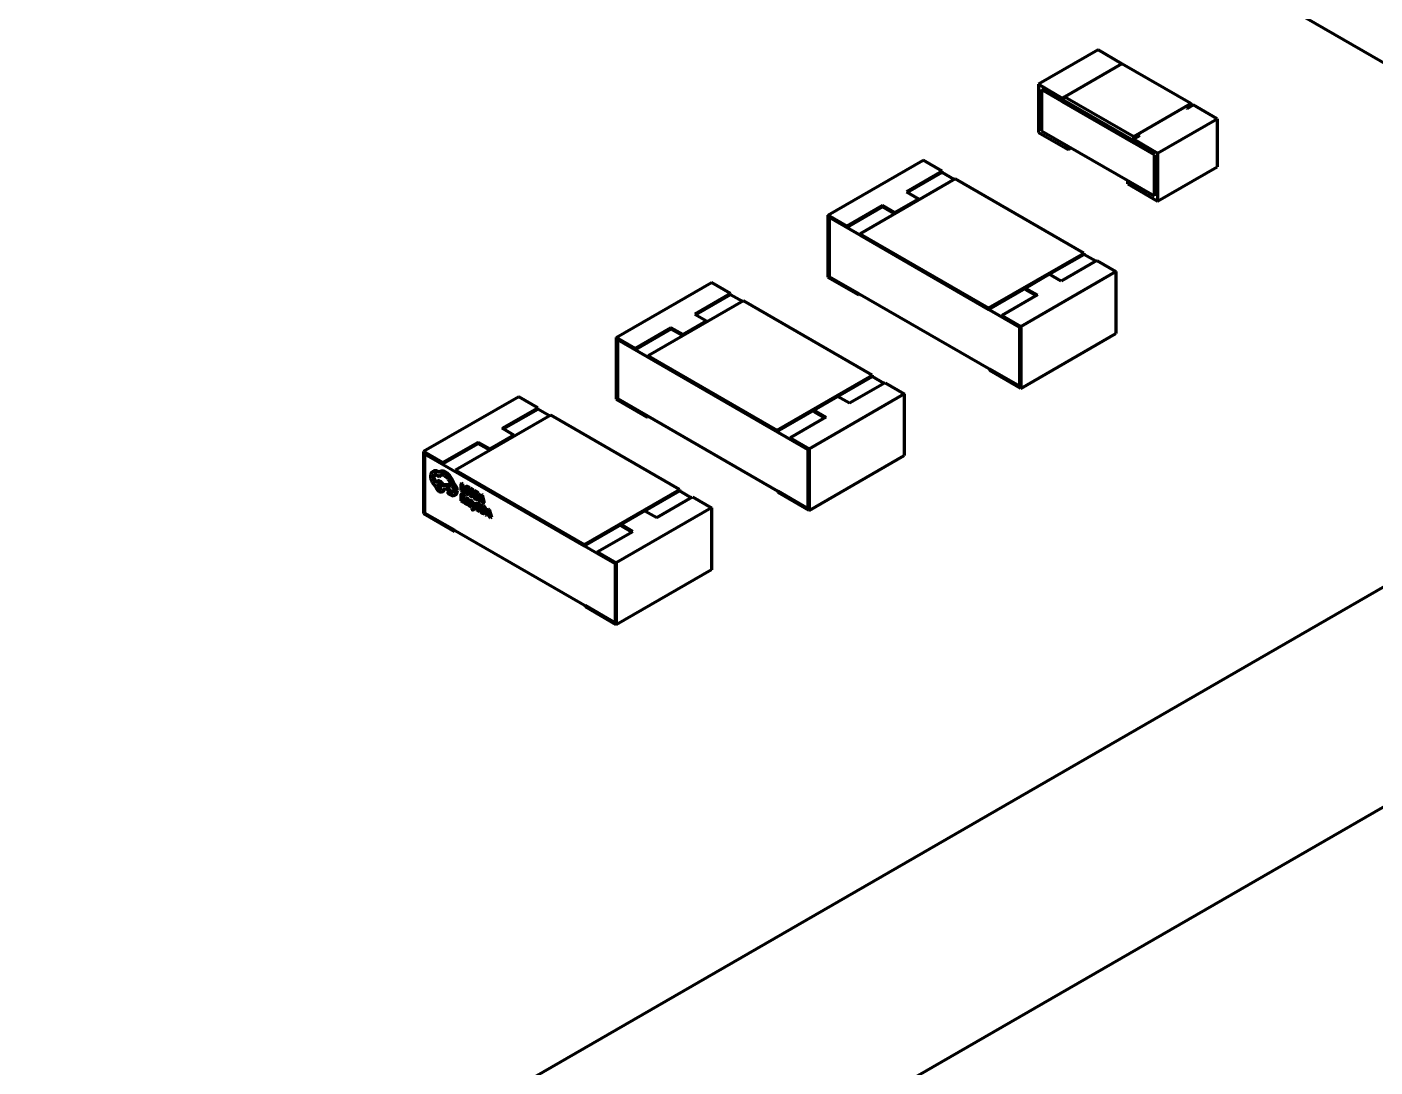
# Model space of a CAD drawing. Header units: millimetres. Extents: x 0 to 1189, y 0 to 841.
# Drawn here: x 663.42 to 671.43, y 236.55 to 242.73 of the extents above; entities that cross this region are included whole.
import ezdxf

# ---------------------------------------------------------------- set-up
doc = ezdxf.new("R2010")
doc.units = ezdxf.units.MM
doc.header["$LTSCALE"] = 0.75
doc.layers.add('Visible', color=7, linetype='Continuous', lineweight=70)

msp = doc.modelspace()

# ---------------------------------------------------------------- linework, layer by layer
at = {"layer": 'Visible', "extrusion": (0, 0.816497, 0.57735)}
for p, q in [((670.8521, 242.8839), (671.9587, 242.245)), ((669.7831, 242.598), (669.4295, 242.3939)), ((669.9245, 242.5164), (669.7831, 242.598)), ((669.9245, 242.5164), (669.5851, 242.3204)), ((670.3346, 242.2796), (669.9245, 242.5164)), ((669.4295, 242.3939), (669.5709, 242.3123)), ((669.4295, 242.3939), (669.4295, 242.1081)), ((669.4472, 242.3633), (669.4472, 242.1183)), ((669.5709, 242.2919), (669.4472, 242.3633)), ((669.4472, 242.3633), (669.4472, 242.1183)), ((670.119, 241.9755), (669.4472, 242.3633)), ((669.5709, 242.3123), (669.5851, 242.3204)), ((669.5851, 242.3204), (669.5709, 242.3041)), ((669.5709, 242.3123), (669.5709, 242.2919)), ((669.9952, 242.0591), (669.5709, 242.3041)), ((669.5709, 242.2919), (669.5709, 242.3041)), ((669.5709, 242.2919), (669.9952, 242.0469)), ((669.5851, 242.3204), (669.9952, 242.0836)), ((669.9952, 242.0836), (670.3346, 242.2796)), ((670.344, 242.2687), (670.3346, 242.2796)), ((670.3099, 242.2531), (670.3134, 242.251)), ((670.3134, 242.251), (670.3488, 242.2714)), ((670.4902, 242.1898), (670.3488, 242.2714)), ((669.4472, 242.1183), (669.6063, 242.0265)), ((669.4472, 242.1183), (670.119, 241.7305)), ((670.1366, 241.9857), (670.4902, 242.1898)), ((670.4902, 242.1898), (670.4902, 241.904)), ((669.4295, 242.1081), (669.6063, 242.0061)), ((670.0306, 242.0877), (669.9952, 242.0673)), ((669.9952, 242.0673), (669.9952, 242.0836)), ((669.9952, 242.0673), (670.1366, 241.9857)), ((669.9952, 242.0469), (669.9952, 242.0673)), ((669.9952, 242.0469), (669.9952, 242.0591)), ((670.119, 241.9755), (669.9952, 242.0469)), ((670.0306, 242.0877), (670.027, 242.0898)), ((669.6063, 242.0265), (669.6063, 242.0061)), ((669.6063, 242.0061), (669.624, 242.0163)), ((670.119, 241.7305), (670.119, 241.9755)), ((670.119, 241.7305), (670.119, 241.9755)), ((670.1366, 241.9857), (670.1366, 241.6999)), ((668.1787, 241.6162), (668.7444, 241.9428)), ((668.8575, 241.8774), (668.6454, 241.755)), ((668.8575, 241.8774), (668.7444, 241.9428)), ((668.8575, 241.8693), (668.8575, 241.8774)), ((670.1366, 241.6999), (670.4902, 241.904)), ((668.9353, 241.8325), (668.3696, 241.5059)), ((668.8575, 241.8693), (668.6524, 241.7509)), ((668.9282, 241.8284), (668.8575, 241.8693)), ((669.6989, 241.3916), (668.9353, 241.8325)), ((669.9599, 241.802), (669.9599, 241.8224)), ((669.9599, 241.8224), (670.119, 241.7305)), ((669.9599, 241.802), (670.1366, 241.6999)), ((668.6454, 241.755), (668.7161, 241.7141)), ((668.5039, 241.6733), (668.2918, 241.5508)), ((668.5039, 241.6651), (668.2918, 241.5427)), ((668.5746, 241.6325), (668.5039, 241.6733)), ((668.5039, 241.6651), (668.5039, 241.6733)), ((668.5746, 241.6243), (668.5039, 241.6651)), ((668.5746, 241.6325), (668.7161, 241.7141)), ((668.7161, 241.706), (668.7161, 241.7141)), ((668.2918, 241.5508), (668.1787, 241.6162)), ((668.1787, 241.6162), (668.1787, 241.2487)), ((668.1857, 241.6039), (668.1857, 241.2528)), ((668.2918, 241.5427), (668.1857, 241.6039)), ((668.1857, 241.6039), (669.3171, 240.9507)), ((668.1857, 241.6039), (668.1857, 241.2528)), ((668.5746, 241.6243), (668.5746, 241.6325)), ((668.2918, 241.5427), (668.2918, 241.5508)), ((668.3696, 241.5059), (668.3696, 241.4978)), ((668.3696, 241.5059), (669.1333, 241.065)), ((668.3696, 241.4978), (669.1333, 241.0569)), ((669.1333, 241.065), (669.6989, 241.3916)), ((669.4939, 241.2651), (669.6989, 241.3835)), ((669.7767, 241.3467), (669.5646, 241.2242)), ((669.6989, 241.3916), (669.6989, 241.3835)), ((669.7697, 241.3426), (669.6989, 241.3835)), ((669.7767, 241.3467), (669.8899, 241.2814)), ((668.1787, 241.2487), (668.3625, 241.1426)), ((668.1857, 241.2528), (668.3625, 241.1508)), ((668.1857, 241.2528), (669.3171, 240.5996)), ((669.3242, 240.9548), (669.8899, 241.2814)), ((669.3525, 241.1834), (669.4939, 241.2651)), ((669.5646, 241.2242), (669.4939, 241.2651)), ((669.8899, 241.2814), (669.8899, 240.914)), ((666.9214, 240.8903), (667.4871, 241.2169)), ((667.6003, 241.1516), (667.4871, 241.2169)), ((669.1333, 241.0569), (669.3525, 241.1834)), ((669.3525, 241.1752), (669.3525, 241.1834)), ((669.3525, 241.1834), (669.4232, 241.1426)), ((669.3525, 241.1752), (669.4161, 241.1385)), ((667.678, 241.1067), (667.1123, 240.7801)), ((667.6003, 241.1516), (667.3881, 241.0291)), ((667.6003, 241.1434), (667.3952, 241.025)), ((667.6003, 241.1434), (667.6003, 241.1516)), ((667.671, 241.1026), (667.6003, 241.1434)), ((668.4417, 240.6658), (667.678, 241.1067)), ((668.3625, 241.1426), (668.3625, 241.1508)), ((668.3625, 241.1426), (668.3696, 241.1467)), ((669.4232, 241.1426), (669.211, 241.0201)), ((667.3881, 241.0291), (667.4588, 240.9883)), ((669.1333, 241.065), (669.1333, 241.0569)), ((669.211, 241.0201), (669.3242, 240.9548)), ((669.211, 241.0119), (669.211, 241.0201)), ((669.211, 241.0119), (669.3171, 240.9507)), ((667.2467, 240.9474), (667.0346, 240.825)), ((667.2467, 240.9393), (667.0346, 240.8168)), ((667.3174, 240.9066), (667.2467, 240.9474)), ((667.2467, 240.9393), (667.2467, 240.9474)), ((667.3174, 240.8985), (667.2467, 240.9393)), ((667.3174, 240.9066), (667.4588, 240.9883)), ((667.4588, 240.9801), (667.4588, 240.9883)), ((669.3171, 240.9507), (669.3171, 240.5996)), ((669.3171, 240.9507), (669.3171, 240.5996)), ((669.3242, 240.9548), (669.3242, 240.5874)), ((669.3242, 240.5874), (669.8899, 240.914)), ((667.0346, 240.825), (666.9214, 240.8903)), ((666.9214, 240.8903), (666.9214, 240.5229)), ((666.9285, 240.878), (666.9285, 240.5269)), ((667.0346, 240.8168), (666.9285, 240.878)), ((666.9285, 240.878), (668.0599, 240.2248)), ((666.9285, 240.878), (666.9285, 240.5269)), ((667.3174, 240.8985), (667.3174, 240.9066)), ((667.0346, 240.8168), (667.0346, 240.825)), ((667.1123, 240.7801), (667.1123, 240.7719)), ((667.1123, 240.7801), (667.876, 240.3392)), ((667.1123, 240.7719), (667.876, 240.331)), ((669.3171, 240.5996), (669.1403, 240.7017)), ((669.1403, 240.6935), (669.1403, 240.7017)), ((669.3242, 240.5874), (669.1403, 240.6935)), ((673.6278, 240.6472), (653.3881, 228.9618)), ((667.876, 240.3392), (668.4417, 240.6658)), ((668.2366, 240.5392), (668.4417, 240.6576)), ((668.5195, 240.6208), (668.3074, 240.4984)), ((668.4417, 240.6658), (668.4417, 240.6576)), ((668.5124, 240.6168), (668.4417, 240.6576)), ((668.5195, 240.6208), (668.6326, 240.5555)), ((666.3423, 240.5379), (665.7767, 240.2114)), ((666.4555, 240.4726), (666.3423, 240.5379)), ((666.9214, 240.5229), (667.1053, 240.4167)), ((666.9285, 240.5269), (667.1053, 240.4249)), ((666.9285, 240.5269), (668.0599, 239.8737)), ((668.0669, 240.2289), (668.6326, 240.5555)), ((668.0952, 240.4575), (668.2366, 240.5392)), ((668.3074, 240.4984), (668.2366, 240.5392)), ((668.6326, 240.5555), (668.6326, 240.1881)), ((666.2433, 240.3502), (666.4555, 240.4726)), ((666.2504, 240.3461), (666.4555, 240.4645)), ((666.4555, 240.4645), (666.4555, 240.4726)), ((666.5262, 240.4236), (666.4555, 240.4645)), ((667.876, 240.331), (668.0952, 240.4575)), ((668.0952, 240.4494), (668.0952, 240.4575)), ((668.0952, 240.4575), (668.1659, 240.4167)), ((668.0952, 240.4494), (668.1589, 240.4126)), ((666.5333, 240.4277), (665.9676, 240.1011)), ((667.2969, 239.9868), (666.5333, 240.4277)), ((667.1053, 240.4167), (667.1053, 240.4249)), ((667.1053, 240.4167), (667.1123, 240.4208)), ((668.1659, 240.4167), (667.9538, 240.2942)), ((666.3141, 240.3093), (666.1726, 240.2277)), ((666.3141, 240.3093), (666.2433, 240.3502)), ((666.3141, 240.3012), (666.3141, 240.3093)), ((667.876, 240.3392), (667.876, 240.331)), ((667.9538, 240.2942), (668.0669, 240.2289)), ((667.9538, 240.2861), (667.9538, 240.2942)), ((667.9538, 240.2861), (668.0599, 240.2248)), ((665.8898, 240.146), (665.7767, 240.2114)), ((665.7767, 240.2114), (665.7767, 239.8439)), ((665.7837, 240.1991), (665.7837, 239.848)), ((665.8898, 240.1379), (665.7837, 240.1991)), ((665.7837, 240.1991), (666.9151, 239.5459)), ((665.7837, 240.1991), (665.7837, 239.848)), ((665.8898, 240.146), (666.1019, 240.2685)), ((665.8898, 240.1379), (666.1019, 240.2603)), ((666.1019, 240.2685), (666.1726, 240.2277)), ((666.1019, 240.2603), (666.1019, 240.2685)), ((666.1019, 240.2603), (666.1726, 240.2195)), ((666.1726, 240.2195), (666.1726, 240.2277)), ((668.0599, 240.2248), (668.0599, 239.8737)), ((668.0599, 240.2248), (668.0599, 239.8737)), ((668.0669, 240.2289), (668.0669, 239.8615)), ((665.8898, 240.1379), (665.8898, 240.146)), ((668.0669, 239.8615), (668.6326, 240.1881)), ((665.8301, 240.0914), (665.8372, 240.0955)), ((665.8538, 240.0316), (665.8609, 240.0357)), ((665.8682, 240.089), (665.8753, 240.0931)), ((665.8704, 240.0607), (665.8775, 240.0648)), ((665.9346, 240.0523), (665.9417, 240.0564)), ((665.9676, 240.1011), (666.7312, 239.6602)), ((665.9676, 240.1011), (665.9676, 240.093)), ((665.9676, 240.093), (666.7312, 239.6521)), ((665.8875, 239.973), (665.8946, 239.9771)), ((665.8886, 240.0103), (665.8957, 240.0144)), ((665.9205, 240.0111), (665.8886, 240.0103)), ((665.8945, 239.9912), (665.9279, 239.9923)), ((665.8945, 239.9884), (665.8945, 239.9912)), ((665.9276, 240.0152), (665.8957, 240.0144)), ((665.9205, 240.0111), (665.9276, 240.0152)), ((665.9279, 239.9923), (665.9205, 240.0111)), ((665.9218, 239.9779), (665.9288, 239.982)), ((665.9265, 239.9606), (665.9406, 239.9525)), ((665.935, 239.9964), (665.9276, 240.0152)), ((665.9279, 239.9923), (665.935, 239.9964)), ((665.9392, 239.9701), (665.9284, 239.9763)), ((665.9462, 239.9742), (665.9355, 239.9804)), ((665.9358, 240.015), (665.9377, 240.0139)), ((665.9392, 239.9701), (665.9462, 239.9742)), ((665.9475, 240.0231), (665.9546, 240.0272)), ((665.9613, 239.9517), (665.9684, 239.9558)), ((665.9986, 240.0193), (666.0057, 240.0234)), ((666.0029, 240.0168), (665.9986, 240.0193)), ((665.9986, 240.0193), (665.9986, 239.9806)), ((665.9986, 239.9806), (666.0163, 239.9704)), ((665.9986, 239.9578), (666.0057, 239.9619)), ((666.0159, 239.9479), (665.9986, 239.9578)), ((665.9986, 239.9578), (665.9986, 239.9191)), ((666.0029, 240.0168), (666.01, 240.0209)), ((666.0029, 239.9825), (666.0029, 240.0168)), ((666.0029, 239.9825), (666.01, 239.9866)), ((666.0163, 239.9748), (666.0029, 239.9825)), ((666.01, 240.0209), (666.0057, 240.0234)), ((666.023, 239.952), (666.0057, 239.9619)), ((666.01, 239.9866), (666.01, 240.0209)), ((666.0183, 239.9818), (666.01, 239.9866)), ((666.0163, 239.9748), (666.0197, 239.9767)), ((666.0163, 239.9704), (666.0163, 239.9748)), ((666.0163, 239.9704), (666.0212, 239.9732)), ((666.0226, 240.0005), (666.0297, 240.0046)), ((666.0428, 239.9929), (666.0499, 239.997)), ((666.0428, 239.9876), (666.0428, 239.9929)), ((666.0428, 239.9876), (666.0499, 239.9917)), ((666.0428, 239.9615), (666.0495, 239.9653)), ((666.0428, 239.9567), (666.0428, 239.9615)), ((666.0428, 239.9567), (666.0495, 239.9605)), ((666.0495, 239.9899), (666.0566, 239.994)), ((666.0668, 239.9799), (666.0495, 239.9899)), ((666.0495, 239.9899), (666.0495, 239.9512)), ((666.0499, 239.9917), (666.0499, 239.997)), ((666.0538, 239.9706), (666.0538, 239.983)), ((666.0538, 239.983), (666.0668, 239.9755)), ((666.0538, 239.9706), (666.0609, 239.9746)), ((666.0658, 239.9636), (666.0538, 239.9706)), ((666.0538, 239.9531), (666.0538, 239.9661)), ((666.0538, 239.9661), (666.0658, 239.9592)), ((666.0538, 239.9531), (666.0609, 239.9572)), ((666.0739, 239.984), (666.0566, 239.994)), ((666.0609, 239.9746), (666.0609, 239.9789)), ((666.0729, 239.9677), (666.0609, 239.9746)), ((666.0609, 239.9572), (666.0609, 239.962)), ((666.0739, 239.9497), (666.0609, 239.9572)), ((666.0658, 239.9636), (666.0729, 239.9677)), ((666.0658, 239.9592), (666.0658, 239.9636)), ((666.0658, 239.9592), (666.0729, 239.9633)), ((666.0668, 239.9799), (666.0739, 239.984)), ((666.0668, 239.9755), (666.0668, 239.9799)), ((666.0668, 239.9755), (666.0739, 239.9796)), ((666.0729, 239.9633), (666.0729, 239.9677)), ((666.0739, 239.9796), (666.0739, 239.984)), ((666.0739, 239.9758), (666.081, 239.9799)), ((666.0835, 239.9703), (666.0739, 239.9758)), ((666.0739, 239.9758), (666.0739, 239.9371)), ((666.0782, 239.9689), (666.0782, 239.939)), ((666.0833, 239.966), (666.0782, 239.9689)), ((666.0905, 239.9744), (666.081, 239.9799)), ((666.0853, 239.9647), (666.0853, 239.9431)), ((666.1159, 239.9516), (666.1229, 239.9557)), ((666.1276, 239.953), (666.1229, 239.9557)), ((666.7312, 239.6602), (667.2969, 239.9868)), ((667.0919, 239.8603), (667.2969, 239.9786)), ((667.2969, 239.9868), (667.2969, 239.9786)), ((667.3676, 239.9378), (667.2969, 239.9786)), ((668.0599, 239.8737), (667.8831, 239.9758)), ((667.8831, 239.9676), (667.8831, 239.9758)), ((668.0669, 239.8615), (667.8831, 239.9676)), ((665.9986, 239.9191), (666.0167, 239.9087)), ((666.0029, 239.9385), (666.0029, 239.9509)), ((666.0029, 239.9509), (666.0159, 239.9434)), ((666.0029, 239.9385), (666.01, 239.9426)), ((666.0149, 239.9316), (666.0029, 239.9385)), ((666.0029, 239.921), (666.0029, 239.9341)), ((666.0029, 239.9341), (666.0149, 239.9271)), ((666.0029, 239.921), (666.01, 239.9251)), ((666.0167, 239.9131), (666.0029, 239.921)), ((666.01, 239.9426), (666.01, 239.9468)), ((666.022, 239.9356), (666.01, 239.9426)), ((666.01, 239.9251), (666.01, 239.93)), ((666.022, 239.9182), (666.01, 239.9251)), ((666.0149, 239.9316), (666.022, 239.9356)), ((666.0149, 239.9271), (666.0149, 239.9316)), ((666.0149, 239.9271), (666.022, 239.9312)), ((666.0159, 239.9479), (666.023, 239.952)), ((666.0159, 239.9434), (666.0159, 239.9479)), ((666.0159, 239.9434), (666.023, 239.9475)), ((666.0167, 239.9131), (666.0208, 239.9155)), ((666.0167, 239.9087), (666.0167, 239.9131)), ((666.0167, 239.9087), (666.0209, 239.9112)), ((666.022, 239.9312), (666.022, 239.9356)), ((666.0226, 239.9187), (666.0297, 239.9228)), ((666.023, 239.9475), (666.023, 239.952)), ((666.023, 239.9307), (666.0301, 239.9348)), ((666.023, 239.9307), (666.023, 239.926)), ((666.0357, 239.9153), (666.0286, 239.9182)), ((666.0357, 239.9116), (666.0301, 239.9139)), ((666.0341, 239.9006), (666.0357, 239.9015)), ((666.0356, 239.902), (666.0357, 239.9019)), ((666.0357, 239.9089), (666.0357, 239.9116)), ((666.0357, 239.9019), (666.0357, 239.8977)), ((666.0357, 239.8977), (666.0399, 239.8952)), ((666.0399, 239.8952), (666.0399, 239.9131)), ((666.0399, 239.8952), (666.047, 239.8993)), ((666.0456, 239.8979), (666.0513, 239.9012)), ((666.0456, 239.8979), (666.0456, 239.8929)), ((666.047, 239.9158), (666.047, 239.9171)), ((666.047, 239.8993), (666.047, 239.9068)), ((666.0474, 239.9161), (666.0545, 239.9202)), ((666.0495, 239.9512), (666.0676, 239.9408)), ((666.0676, 239.9452), (666.0538, 239.9531)), ((666.0601, 239.8861), (666.0672, 239.8902)), ((666.0607, 239.9104), (666.0677, 239.9144)), ((666.0607, 239.9056), (666.0607, 239.9104)), ((666.0607, 239.9056), (666.0644, 239.9078)), ((666.064, 239.909), (666.0711, 239.9131)), ((666.0687, 239.9063), (666.064, 239.909)), ((666.064, 239.909), (666.0734, 239.876)), ((666.0649, 239.8725), (666.0719, 239.8766)), ((666.0676, 239.9452), (666.0739, 239.9488)), ((666.0676, 239.9408), (666.0676, 239.9452)), ((666.0676, 239.9408), (666.0739, 239.9444)), ((666.0677, 239.9112), (666.0677, 239.9144)), ((666.0687, 239.9063), (666.0758, 239.9104)), ((666.075, 239.8819), (666.0687, 239.9063)), ((666.0758, 239.9104), (666.0711, 239.9131)), ((666.0734, 239.876), (666.0716, 239.872)), ((666.0739, 239.9371), (666.0831, 239.9318)), ((666.075, 239.8819), (666.0768, 239.8829)), ((666.0755, 239.8793), (666.075, 239.8819)), ((666.0755, 239.8793), (666.0756, 239.8794)), ((666.0756, 239.8793), (666.0755, 239.8793)), ((666.0804, 239.8924), (666.0758, 239.9104)), ((666.0826, 239.8983), (666.0761, 239.8812)), ((666.0761, 239.8702), (666.087, 239.8957)), ((666.0782, 239.939), (666.0853, 239.9431)), ((666.0782, 239.939), (666.0831, 239.9362)), ((666.0826, 239.8983), (666.0897, 239.9023)), ((666.087, 239.8957), (666.0826, 239.8983)), ((666.0832, 239.8742), (666.0915, 239.8938)), ((666.0853, 239.9431), (666.0902, 239.9403)), ((666.087, 239.8957), (666.0915, 239.8984)), ((666.0915, 239.9013), (666.0897, 239.9023)), ((666.0915, 239.9042), (666.0986, 239.9083)), ((666.1088, 239.8942), (666.0915, 239.9042)), ((666.0915, 239.9042), (666.0915, 239.8655)), ((666.0959, 239.8848), (666.0959, 239.8972)), ((666.0959, 239.8972), (666.1088, 239.8898)), ((666.0959, 239.8848), (666.1029, 239.8889)), ((666.1079, 239.8779), (666.0959, 239.8848)), ((666.0959, 239.8674), (666.0959, 239.8804)), ((666.0959, 239.8804), (666.1079, 239.8735)), ((666.0966, 239.9299), (666.1037, 239.934)), ((666.1159, 239.8983), (666.0986, 239.9083)), ((666.1029, 239.8889), (666.1029, 239.8932)), ((666.1149, 239.882), (666.1029, 239.8889)), ((666.1029, 239.8714), (666.1029, 239.8763)), ((666.1159, 239.9516), (666.1031, 239.9203)), ((666.1031, 239.9203), (666.1079, 239.9175)), ((666.1079, 239.9175), (666.1111, 239.9262)), ((666.1079, 239.9175), (666.1149, 239.9216)), ((666.1079, 239.8779), (666.1149, 239.882)), ((666.1079, 239.8735), (666.1079, 239.8779)), ((666.1079, 239.8735), (666.1149, 239.8776)), ((666.1088, 239.8942), (666.1159, 239.8983)), ((666.1088, 239.8898), (666.1088, 239.8942)), ((666.1088, 239.8898), (666.1159, 239.8938)), ((666.1111, 239.9262), (666.1251, 239.9182)), ((666.1175, 239.943), (666.1125, 239.9298)), ((666.1125, 239.9298), (666.1195, 239.9339)), ((666.1125, 239.9298), (666.1237, 239.9233)), ((666.1149, 239.9216), (666.1157, 239.9236)), ((666.1149, 239.8776), (666.1149, 239.882)), ((666.1205, 239.9489), (666.1159, 239.9516)), ((666.1159, 239.8938), (666.1159, 239.8983)), ((666.1159, 239.8901), (666.123, 239.8942)), ((666.1255, 239.8846), (666.1159, 239.8901)), ((666.1159, 239.8901), (666.1159, 239.8514)), ((666.1181, 239.9454), (666.118, 239.9454)), ((666.1237, 239.9233), (666.1187, 239.9423)), ((666.1203, 239.936), (666.1195, 239.9339)), ((666.1195, 239.9339), (666.1212, 239.933)), ((666.1203, 239.8832), (666.1203, 239.8533)), ((666.1253, 239.8802), (666.1203, 239.8832)), ((666.1205, 239.9489), (666.1276, 239.953)), ((666.1333, 239.9028), (666.1205, 239.9489)), ((666.1326, 239.8887), (666.123, 239.8942)), ((666.1251, 239.9182), (666.1285, 239.9056)), ((666.1273, 239.879), (666.1273, 239.8574)), ((666.1403, 239.9069), (666.1276, 239.953)), ((666.1285, 239.9056), (666.1333, 239.9028)), ((666.1333, 239.9028), (666.1403, 239.9069)), ((667.4879, 239.8766), (666.9222, 239.55)), ((667.1626, 239.8194), (667.3747, 239.9419)), ((667.3747, 239.9419), (667.4879, 239.8766)), ((667.4879, 239.8766), (667.4879, 239.5092)), ((665.7767, 239.8439), (665.9605, 239.7378)), ((665.7837, 239.848), (665.9605, 239.7459)), ((665.7837, 239.848), (666.9151, 239.1948)), ((666.0649, 239.8725), (666.0649, 239.8682)), ((666.0728, 239.8658), (666.0799, 239.8699)), ((666.0915, 239.8655), (666.1096, 239.855)), ((666.0959, 239.8674), (666.1029, 239.8714)), ((666.1096, 239.8594), (666.0959, 239.8674)), ((666.1159, 239.864), (666.1029, 239.8714)), ((666.1096, 239.8594), (666.1159, 239.8631)), ((666.1096, 239.855), (666.1096, 239.8594)), ((666.1096, 239.855), (666.1159, 239.8587)), ((666.1159, 239.8514), (666.1252, 239.846)), ((666.1203, 239.8533), (666.1273, 239.8574)), ((666.1203, 239.8533), (666.1251, 239.8505)), ((666.1273, 239.8574), (666.1322, 239.8546)), ((666.1386, 239.8442), (666.1457, 239.8483)), ((666.1579, 239.8659), (666.1451, 239.8345)), ((666.1451, 239.8345), (666.1499, 239.8318)), ((666.1499, 239.8318), (666.1531, 239.8405)), ((666.1499, 239.8318), (666.157, 239.8358)), ((666.1531, 239.8405), (666.1671, 239.8324)), ((666.1595, 239.8573), (666.1545, 239.8441)), ((666.1545, 239.8441), (666.1616, 239.8482)), ((666.1545, 239.8441), (666.1658, 239.8376)), ((666.157, 239.8358), (666.1577, 239.8378)), ((666.1579, 239.8659), (666.165, 239.87)), ((666.1625, 239.8632), (666.1579, 239.8659)), ((666.1602, 239.8596), (666.1601, 239.8597)), ((666.1658, 239.8376), (666.1607, 239.8566)), ((666.1624, 239.8503), (666.1616, 239.8482)), ((666.1616, 239.8482), (666.1632, 239.8472)), ((666.1625, 239.8632), (666.1696, 239.8673)), ((666.1753, 239.8171), (666.1625, 239.8632)), ((666.1696, 239.8673), (666.165, 239.87)), ((666.1671, 239.8324), (666.1705, 239.8199)), ((666.1824, 239.8212), (666.1696, 239.8673)), ((666.1705, 239.8199), (666.1753, 239.8171)), ((666.1753, 239.8171), (666.1824, 239.8212)), ((667.0919, 239.8603), (666.9505, 239.7786)), ((667.0919, 239.8603), (667.1626, 239.8194)), ((665.9605, 239.7378), (665.9605, 239.7459)), ((665.9676, 239.7419), (665.9605, 239.7378)), ((666.7312, 239.6521), (666.9505, 239.7786)), ((666.809, 239.6153), (667.0212, 239.7378)), ((666.9505, 239.7704), (666.9505, 239.7786)), ((667.0212, 239.7378), (666.9505, 239.7786)), ((667.0141, 239.7337), (666.9505, 239.7704)), ((666.7312, 239.6602), (666.7312, 239.6521)), ((666.809, 239.6153), (666.9222, 239.55)), ((666.809, 239.6071), (666.809, 239.6153)), ((666.809, 239.6071), (666.9151, 239.5459)), ((666.9151, 239.5459), (666.9151, 239.1948)), ((666.9151, 239.5459), (666.9151, 239.1948)), ((666.9222, 239.55), (666.9222, 239.1826)), ((667.4879, 239.5092), (666.9222, 239.1826)), ((673.6278, 239.3408), (653.3881, 227.6554)), ((666.9151, 239.1948), (666.7383, 239.2969)), ((666.7383, 239.2887), (666.7383, 239.2969)), ((666.9222, 239.1826), (666.7383, 239.2887))]:
    msp.add_line(p, q, dxfattribs=at)
at = {"layer": 'Visible', "extrusion": (-1e-16, 0, -1)}
msp.add_arc((-665.8826, 240.0039), 0.00992, 287.9861, 300.75635, dxfattribs=at)
at = {"layer": 'Visible'}
for centre, major_axis, ratio, start_param, end_param in [((665.8592, 240.0366), (-0.0282, 0.0553), 0.553213, -0.705354, 0.029236), ((665.8662, 240.0407), (-0.0282, 0.0553), 0.553213, -0.705354, 0.029236), ((665.9093, 239.9862), (-0.0386, 0.1041), 0.491604, -0.535735, -0.055752), ((665.877, 240.0068), (-0.017, 0.0289), 0.596631, 4.624669, 5.472477), ((665.9164, 239.9902), (-0.0386, 0.1041), 0.491604, -0.535735, -0.055752), ((665.9041, 240.0238), (-0.0339, 0.0652), 0.554388, -1.417289, -0.714519), ((665.9111, 240.0279), (-0.0339, 0.0652), 0.554388, -1.417289, -0.714519), ((665.9026, 240.0396), (-0.0383, 0.0552), 0.502352, 4.091509, 4.596571), ((665.9097, 240.0437), (-0.0383, 0.0552), 0.502352, 4.091509, 4.596571), ((665.9311, 240.1419), (0.0639, 0.1476), 0.666753, 2.660888, 2.930828), ((665.8699, 240.0027), (-0.017, 0.0289), 0.596631, 4.624669, 5.472477), ((665.9424, 240.0063), (-0.025, 0.051), 0.537753, 3.178467, 3.215951), ((667.4691, 240.3002), (1.4507, 0.3192), 0.148855, 3.108847, 3.185894), ((665.8464, 239.9203), (0.2014, 0.0643), 0.308834, 0.143745, 0.273833), ((665.8534, 239.9244), (0.2014, 0.0643), 0.308834, 0.143745, 0.273833), ((664.4728, 238.3827), (1.6166, 1.5785), 0.109901, -0.02302, 0.030845), ((665.4214, 239.6792), (0.6735, 0.2738), 0.177441, -0.072002, 0.032442), ((665.9354, 240.0022), (-0.025, 0.051), 0.537753, 2.54468, 3.215951), ((666.6154, 240.4783), (0.5906, 0.5743), 0.135839, 3.111025, 3.180015), ((666.1079, 239.7924), (-0.0819, 0.1221), 0.104813, -0.009222, 0.154953), ((666.1195, 239.9983), (0.092, 0.0922), 0.261584, 3.080338, 3.211311), ((665.696, 240.793), (-0.3375, 0.8927), 0.062787, 3.064998, 3.183795), ((665.9521, 240.1325), (-0.0811, 0.2286), 0.109765, 3.013588, 3.170755), ((666.1266, 240.0024), (0.0921, 0.0921), 0.261586, 3.083872, 3.190808), ((666.4894, 240.4538), (0.4402, 0.5643), 0.187098, 3.104734, 3.167739), ((666.1536, 239.9166), (0.108, 0.0049), 0.319084, 3.126988, 3.275741), ((666.1779, 239.8283), (-0.1313, 0.0814), 0.094143, 0.144925, 0.352859), ((665.8553, 240.2769), (-0.2048, 0.3908), 0.096093, 2.991007, 3.117389), ((665.9927, 239.9321), (-0.0682, 0.0401), 0.149517, 3.38059, 3.658147), ((665.8011, 240.1955), (-0.2594, 0.3092), 0.084584, 3.097968, 3.242049), ((665.7028, 239.8755), (0.359, 0.0151), 0.171204, -0.007181, 0.081368), ((665.9998, 239.9361), (-0.0682, 0.0401), 0.149517, 3.483695, 3.658147), ((665.8081, 240.1996), (-0.2594, 0.3092), 0.084584, 3.126676, 3.205161), ((665.0362, 242.049), (-1.0567, 2.1146), 0.047158, 3.070324, 3.14354), ((664.2636, 244.3622), (-1.8321, 4.4327), 0.041368, 3.087819, 3.144499), ((665.0432, 242.0531), (-1.0567, 2.1146), 0.047158, 3.070324, 3.106901), ((665.0101, 241.5511), (-1.0834, 1.6164), 0.05128, 3.136693, 3.217954), ((662.32, 244.7725), (-3.7775, 4.842), 0.034864, 3.134509, 3.186252), ((662.3271, 244.7766), (-3.7775, 4.842), 0.034864, 3.134509, 3.186252), ((664.5149, 238.297), (1.6166, 1.5785), 0.109901, -0.02302, 0.030845), ((665.0782, 241.9633), (-1.0567, 2.1146), 0.047158, 3.070324, 3.14354), ((664.3056, 244.2765), (-1.8321, 4.4328), 0.041368, 3.087819, 3.144499), ((665.0853, 241.9674), (-1.0567, 2.1146), 0.047158, 3.070324, 3.106901), ((665.4634, 239.5935), (0.6735, 0.2738), 0.177441, -0.072002, 0.032442), ((665.0521, 241.4654), (-1.0834, 1.6164), 0.05128, 3.136693, 3.217954), ((662.362, 244.6868), (-3.7775, 4.842), 0.034864, 3.134509, 3.186252), ((662.3691, 244.6909), (-3.7775, 4.842), 0.034864, 3.134509, 3.186252)]:
    msp.add_ellipse(centre, major_axis=major_axis, ratio=ratio, start_param=start_param, end_param=end_param, dxfattribs=at)
at = {"layer": 'Visible', "extrusion": (-3e-16, -2e-16, -1)}
for centre, major_axis, ratio, start_param, end_param in [((665.8622, 240.0558), (-0.0148, 0.0178), 0.413003, 0.840225, 1.634144), ((666.291, 239.7176), (-0.2405, 0.1906), 0.028433, -0.215666, -0.079419)]:
    msp.add_ellipse(centre, major_axis=major_axis, ratio=ratio, start_param=start_param, end_param=end_param, dxfattribs=at)
at = {"layer": 'Visible', "extrusion": (-4e-16, -1e-16, -1)}
for centre, major_axis, ratio, start_param, end_param in [((666.5782, 240.7614), (0.5455, 0.7966), 0.14791, 3.130211, 3.21592), ((666.5853, 240.7655), (0.5455, 0.7966), 0.14791, 3.130211, 3.21592), ((664.6605, 238.797), (1.3729, 1.1257), 0.070289, -0.026486, 0.057567)]:
    msp.add_ellipse(centre, major_axis=major_axis, ratio=ratio, start_param=start_param, end_param=end_param, dxfattribs=at)
at = {"layer": 'Visible', "extrusion": (-2e-16, -2e-16, -1)}
for centre, major_axis, ratio, start_param, end_param in [((665.8654, 240.4147), (-0.1793, 0.4528), 0.121998, 3.173048, 3.2943), ((665.8724, 240.4188), (-0.1793, 0.4528), 0.121998, 3.178831, 3.2943), ((664.6234, 241.7993), (-1.4334, 1.909), 0.02264, 3.11145, 3.194626)]:
    msp.add_ellipse(centre, major_axis=major_axis, ratio=ratio, start_param=start_param, end_param=end_param, dxfattribs=at)
at = {"layer": 'Visible', "extrusion": (-1e-16, -3e-16, -1)}
msp.add_ellipse((666.0746, 239.8847), major_axis=(-0.0241, 0.027), ratio=0.193771, start_param=-0.214027, end_param=0.109376, dxfattribs=at)
at = {"layer": 'Visible'}
for points, knots in [([(665.8301, 240.0914), (665.8266, 240.0894), (665.8237, 240.0861), (665.8199, 240.0775), (665.8189, 240.0723), (665.8189, 240.0665)], [-0.004286491, -0.004286491, -0.004286491, -0.004286491, -0.002143004, -0.002143004, 0, 0, 0, 0]), ([(665.8189, 240.0665), (665.8189, 240.061), (665.8198, 240.055), (665.8232, 240.0428), (665.8257, 240.0366), (665.8289, 240.0307)], [-0.004041632, -0.004041632, -0.004041632, -0.004041632, -0.00202035, -0.00202035, 0, 0, 0, 0]), ([(665.8339, 240.0584), (665.8339, 240.062), (665.8345, 240.0652), (665.8369, 240.0705), (665.8387, 240.0725), (665.8432, 240.0751), (665.8458, 240.0756), (665.8516, 240.075), (665.8547, 240.074), (665.8578, 240.0722)], [-0.005326901, -0.005326901, -0.005326901, -0.005326901, -0.004007531, -0.004007531, -0.002663451, -0.002663451, -0.00131937, -0.00131937, 0, 0, 0, 0]), ([(665.8483, 240.0248), (665.8461, 240.0271), (665.8442, 240.0297), (665.8406, 240.0353), (665.8391, 240.0382), (665.8366, 240.0441), (665.8356, 240.047), (665.8343, 240.0528), (665.8339, 240.0557), (665.8339, 240.0584)], [-0.003926653, -0.003926653, -0.003926653, -0.003926653, -0.002936284, -0.002936284, -0.001949231, -0.001949231, -0.000991629, -0.000991629, 0, 0, 0, 0]), ([(665.841, 240.0625), (665.841, 240.0661), (665.8416, 240.0692), (665.8434, 240.0731), (665.8441, 240.0742), (665.8449, 240.0752)], [-0.005326901, -0.005326901, -0.005326901, -0.005326901, -0.004007531, -0.004007531, -0.003379198, -0.003379198, -0.003379198, -0.003379198]), ([(665.8533, 240.0313), (665.8519, 240.0329), (665.8507, 240.0347), (665.8477, 240.0394), (665.8462, 240.0423), (665.8437, 240.0481), (665.8427, 240.0511), (665.8414, 240.0569), (665.841, 240.0598), (665.841, 240.0625)], [-0.00360109, -0.00360109, -0.00360109, -0.00360109, -0.002936284, -0.002936284, -0.001949231, -0.001949231, -0.000991629, -0.000991629, 0, 0, 0, 0]), ([(665.8707, 240.03), (665.8682, 240.0314), (665.8658, 240.0324), (665.8612, 240.0333), (665.859, 240.0333), (665.8551, 240.0324), (665.8533, 240.0315), (665.8503, 240.0287), (665.8491, 240.0269), (665.8483, 240.0248)], [-0.004130126, -0.004130126, -0.004130126, -0.004130126, -0.003085193, -0.003085193, -0.002073142, -0.002073142, -0.001037685, -0.001037685, 0, 0, 0, 0]), ([(665.8778, 240.0341), (665.8753, 240.0355), (665.8729, 240.0365), (665.8682, 240.0374), (665.8661, 240.0374), (665.863, 240.0367), (665.8619, 240.0363), (665.8609, 240.0357)], [-0.004130126, -0.004130126, -0.004130126, -0.004130126, -0.003085193, -0.003085193, -0.002073142, -0.002073142, -0.001475113, -0.001475113, -0.001475113, -0.001475113]), ([(665.8704, 240.0607), (665.8716, 240.0639), (665.8732, 240.0666), (665.8774, 240.0707), (665.8799, 240.0721), (665.8855, 240.0735), (665.8886, 240.0736), (665.8953, 240.0722), (665.8988, 240.0708), (665.9024, 240.0687)], [-0.005966052, -0.005966052, -0.005966052, -0.005966052, -0.004463497, -0.004463497, -0.002980036, -0.002980036, -0.001522755, -0.001522755, 0, 0, 0, 0]), ([(665.848, 240.0065), (665.8488, 240.0033), (665.8499, 240), (665.8529, 239.9938), (665.8547, 239.9907), (665.8587, 239.9851), (665.8609, 239.9826), (665.8656, 239.978), (665.8681, 239.9761), (665.8707, 239.9746)], [-0.004229009, -0.004229009, -0.004229009, -0.004229009, -0.003170368, -0.003170368, -0.002124712, -0.002124712, -0.001080746, -0.001080746, 0, 0, 0, 0]), ([(665.8704, 240.0128), (665.8698, 240.0132), (665.8692, 240.0135), (665.8679, 240.0139), (665.8673, 240.014), (665.8656, 240.0141), (665.8646, 240.0139), (665.8629, 240.0129), (665.8623, 240.0121), (665.8614, 240.0101), (665.8611, 240.0088), (665.8611, 240.006), (665.8614, 240.0045), (665.8623, 240.0015), (665.8629, 239.9999), (665.8646, 239.997), (665.8656, 239.9956), (665.8673, 239.9937), (665.8679, 239.9932), (665.8692, 239.9921), (665.8698, 239.9917), (665.8704, 239.9913)], [-0.004146106, -0.004146106, -0.004146106, -0.004146106, -0.00387076, -0.00387076, -0.003601393, -0.003601393, -0.003083102, -0.003083102, -0.002583847, -0.002583847, -0.002073053, -0.002073053, -0.001562259, -0.001562259, -0.001063004, -0.001063004, -0.000544713, -0.000544713, -0.000275346, -0.000275346, 0, 0, 0, 0]), ([(665.8684, 240.0137), (665.8683, 240.013), (665.8682, 240.0123), (665.8682, 240.0101), (665.8684, 240.0086), (665.8693, 240.0056), (665.87, 240.004), (665.8717, 240.0011), (665.8727, 239.9997), (665.8744, 239.9978), (665.875, 239.9973), (665.8762, 239.9962), (665.8769, 239.9958), (665.8775, 239.9954)], [-0.002360985, -0.002360985, -0.002360985, -0.002360985, -0.002073053, -0.002073053, -0.001562259, -0.001562259, -0.001063004, -0.001063004, -0.000544713, -0.000544713, -0.000275346, -0.000275346, 0, 0, 0, 0])]:
    msp.add_open_spline(points, degree=3, knots=knots, dxfattribs=at)
at = {"layer": 'Visible', "extrusion": (-1.21365e-09, -2.05051e-09, 1)}
msp.add_open_spline([(665.8631, 240.0851), (665.8611, 240.0865), (665.8595, 240.0877), (665.8576, 240.0888)], degree=3, dxfattribs=at)
at = {"layer": 'Visible'}
for points in [[(665.8735, 240.0912), (665.8695, 240.0902), (665.8662, 240.088), (665.8631, 240.0851)], [(665.8775, 240.0648), (665.8786, 240.068), (665.8803, 240.0707), (665.8824, 240.0728)], [(665.9196, 239.9731), (665.9196, 239.9687), (665.9227, 239.9631), (665.9265, 239.9606)], [(665.9341, 239.9815), (665.932, 239.9827), (665.9302, 239.9828), (665.9288, 239.982)], [(666.0225, 240.0005), (666.0193, 239.9985), (666.0177, 239.9944), (666.0177, 239.9882)], [(666.022, 239.9717), (666.0249, 239.9665), (666.0287, 239.9625), (666.0335, 239.9598)], [(666.0222, 239.9859), (666.0222, 239.9907), (666.0234, 239.994), (666.0257, 239.9955)], [(666.0255, 239.9729), (666.0233, 239.9769), (666.0222, 239.9812), (666.0222, 239.9859)], [(666.0348, 239.999), (666.0299, 240.0019), (666.0258, 240.0024), (666.0225, 240.0005)], [(666.0257, 239.9955), (666.0281, 239.997), (666.0312, 239.9967), (666.0349, 239.9945)], [(666.0326, 239.977), (666.0304, 239.981), (666.0293, 239.9853), (666.0293, 239.99)], [(666.0419, 240.0031), (666.0369, 240.006), (666.0328, 240.0065), (666.0296, 240.0045)], [(666.0962, 239.9579), (666.0928, 239.9632), (666.0886, 239.9674), (666.0835, 239.9703)], [(666.1032, 239.9619), (666.0999, 239.9673), (666.0956, 239.9715), (666.0905, 239.9744)], [(666.0286, 239.9182), (666.0233, 239.9204), (666.0207, 239.9189), (666.0207, 239.9138)], [(666.0313, 239.9286), (666.0281, 239.9304), (666.0254, 239.9311), (666.023, 239.9307)], [(666.023, 239.926), (666.0254, 239.9269), (666.028, 239.9265), (666.0309, 239.9248)], [(666.0249, 239.9117), (666.0249, 239.9104), (666.0253, 239.9091), (666.0262, 239.9078)], [(666.0301, 239.9139), (666.0282, 239.9147), (666.0268, 239.915), (666.0261, 239.9146)], [(666.033, 239.9231), (666.0317, 239.9234), (666.0305, 239.9233), (666.0297, 239.9228)], [(666.0483, 239.9165), (666.0466, 239.916), (666.0457, 239.9146), (666.0457, 239.9121)], [(666.0509, 239.907), (666.0503, 239.9079), (666.05, 239.909), (666.05, 239.9101)], [(666.0513, 239.912), (666.0521, 239.9122), (666.0532, 239.9119), (666.0546, 239.9112)], [(666.0546, 239.9112), (666.0568, 239.9098), (666.0589, 239.908), (666.0607, 239.9056)], [(666.0607, 239.9104), (666.0589, 239.9122), (666.057, 239.9137), (666.055, 239.9149)], [(666.0621, 239.9189), (666.0594, 239.9205), (666.0572, 239.921), (666.0554, 239.9206)], [(666.0677, 239.9144), (666.066, 239.9163), (666.0641, 239.9178), (666.0621, 239.9189)], [(666.1382, 239.8721), (666.1348, 239.8775), (666.1306, 239.8817), (666.1255, 239.8846)], [(666.1453, 239.8762), (666.1419, 239.8816), (666.1377, 239.8857), (666.1326, 239.8887)]]:
    msp.add_open_spline(points, degree=3, dxfattribs=at)
at = {"layer": 'Visible', "extrusion": (-2.51922e-09, -3.77246e-09, 1)}
msp.add_open_spline([(665.8694, 240.0897), (665.8678, 240.0909), (665.8663, 240.092), (665.8646, 240.0929)], degree=3, dxfattribs=at)
at = {"layer": 'Visible', "extrusion": (-1.32929e-09, 2.72166e-09, 1)}
msp.add_open_spline([(665.8806, 240.0953), (665.8787, 240.0948), (665.8769, 240.0941), (665.8753, 240.0931)], degree=3, dxfattribs=at)
at = {"layer": 'Visible', "extrusion": (1.46191e-10, 9.72448e-11, -1)}
msp.add_open_spline([(665.9024, 240.0687), (665.9066, 240.0663), (665.9107, 240.0631), (665.9183, 240.0552), (665.9217, 240.0508), (665.9278, 240.0411), (665.9303, 240.0359), (665.9341, 240.0253), (665.9353, 240.02), (665.9358, 240.015)], degree=3, knots=[-0.006952943, -0.006952943, -0.006952943, -0.006952943, -0.005186764, -0.005186764, -0.00347903, -0.00347903, -0.001759088, -0.001759088, 0, 0, 0, 0], dxfattribs=at)
at = {"layer": 'Visible', "extrusion": (-1.46533e-10, 1.11752e-11, -1)}
msp.add_open_spline([(665.8704, 239.9913), (665.8711, 239.9909), (665.8717, 239.9906), (665.873, 239.9902), (665.8736, 239.9901), (665.8753, 239.99), (665.8763, 239.9902), (665.878, 239.9913), (665.8787, 239.9921), (665.8794, 239.9938), (665.8798, 239.995), (665.8798, 239.9981), (665.8795, 239.9996), (665.8786, 240.0026), (665.878, 240.0042), (665.8763, 240.0071), (665.8753, 240.0085), (665.8736, 240.0104), (665.873, 240.0109), (665.8717, 240.012), (665.8711, 240.0124), (665.8704, 240.0128)], degree=3, knots=[-0.005542992, -0.005542992, -0.005542992, -0.005542992, -0.005046049, -0.005046049, -0.004567444, -0.004567444, -0.003626584, -0.003626584, -0.002706807, -0.002706807, -0.002073053, -0.002073053, -0.001562259, -0.001562259, -0.001063004, -0.001063004, -0.000544713, -0.000544713, -0.000275346, -0.000275346, 0, 0, 0, 0], dxfattribs=at)
at = {"layer": 'Visible', "extrusion": (-2.42239e-11, 3.44241e-11, -1)}
msp.add_open_spline([(665.8707, 239.9746), (665.8738, 239.9728), (665.8769, 239.9718), (665.8826, 239.9712), (665.8853, 239.9717), (665.8898, 239.9743), (665.8916, 239.9763), (665.8939, 239.9816), (665.8945, 239.9848), (665.8945, 239.9884)], degree=3, knots=[-0.005326901, -0.005326901, -0.005326901, -0.005326901, -0.004007531, -0.004007531, -0.002663451, -0.002663451, -0.00131937, -0.00131937, 0, 0, 0, 0], dxfattribs=at)
at = {"layer": 'Visible', "extrusion": (4.44773e-10, -2.29067e-10, -1)}
msp.add_open_spline([(665.8946, 239.9771), (665.8968, 239.9784), (665.8986, 239.9804), (665.9009, 239.9855), (665.9015, 239.9883), (665.9016, 239.9914)], degree=3, knots=[-0.002663451, -0.002663451, -0.002663451, -0.002663451, -0.00131937, -0.00131937, -0.000135724, -0.000135724, -0.000135724, -0.000135724], dxfattribs=at)
at = {"layer": 'Visible', "extrusion": (2.9161e-11, 1.09239e-10, -1)}
msp.add_open_spline([(665.927, 239.9774), (665.9229, 239.9797), (665.9196, 239.9778), (665.9196, 239.9731)], degree=3, dxfattribs=at)
at = {"layer": 'Visible', "extrusion": (1.10792e-08, 1.4444e-08, -1)}
msp.add_open_spline([(665.9284, 239.9763), (665.9279, 239.9766), (665.9275, 239.9771), (665.927, 239.9774)], degree=3, dxfattribs=at)
at = {"layer": 'Visible', "extrusion": (1.1913e-09, 8.25351e-10, -1)}
msp.add_open_spline([(665.9355, 239.9804), (665.935, 239.9807), (665.9345, 239.9812), (665.9341, 239.9815)], degree=3, dxfattribs=at)
at = {"layer": 'Visible', "extrusion": (-1.37853e-10, -1.11334e-10, -1)}
msp.add_open_spline([(665.9377, 240.0139), (665.9402, 240.0125), (665.9426, 240.0106), (665.9471, 240.0058), (665.9491, 240.003), (665.9526, 239.997), (665.954, 239.9938), (665.9559, 239.9875), (665.9563, 239.9845), (665.9563, 239.9817)], degree=3, knots=[-0.004157095, -0.004157095, -0.004157095, -0.004157095, -0.003123228, -0.003123228, -0.002078547, -0.002078547, -0.001033867, -0.001033867, 0, 0, 0, 0], dxfattribs=at)
at = {"layer": 'Visible', "extrusion": (6.12218e-11, 2.21052e-11, -1)}
msp.add_open_spline([(665.9563, 239.9817), (665.9563, 239.9789), (665.9559, 239.9765), (665.9542, 239.9724), (665.9529, 239.9709), (665.9498, 239.9688), (665.948, 239.9683), (665.9438, 239.9683), (665.9415, 239.9689), (665.9392, 239.9701)], degree=3, knots=[-0.003964741, -0.003964741, -0.003964741, -0.003964741, -0.002952883, -0.002952883, -0.001977521, -0.001977521, -0.0010077, -0.0010077, 0, 0, 0, 0], dxfattribs=at)
at = {"layer": 'Visible', "extrusion": (1.8767e-10, 9.03539e-10, -1)}
msp.add_open_spline([(665.9539, 239.9724), (665.9536, 239.9724), (665.9533, 239.9724), (665.9509, 239.9724), (665.9486, 239.973), (665.9462, 239.9742)], degree=3, knots=[-0.001153142, -0.001153142, -0.001153142, -0.001153142, -0.0010077, -0.0010077, 0, 0, 0, 0], dxfattribs=at)
at = {"layer": 'Visible', "extrusion": (1.71884e-10, 1.04507e-10, -1)}
msp.add_open_spline([(665.9711, 239.9734), (665.9711, 239.9775), (665.9704, 239.9818), (665.9681, 239.9907), (665.9665, 239.9952), (665.9623, 240.004), (665.9598, 240.0083), (665.9541, 240.0163), (665.9509, 240.0199), (665.9475, 240.0231)], degree=3, knots=[-0.005926881, -0.005926881, -0.005926881, -0.005926881, -0.004439374, -0.004439374, -0.002979051, -0.002979051, -0.001501714, -0.001501714, 0, 0, 0, 0], dxfattribs=at)
at = {"layer": 'Visible', "extrusion": (-1.47369e-10, -4.71363e-11, -1)}
msp.add_open_spline([(665.9782, 239.9775), (665.9781, 239.9816), (665.9775, 239.9859), (665.9752, 239.9948), (665.9735, 239.9993), (665.9694, 240.0081), (665.9668, 240.0123), (665.9611, 240.0204), (665.958, 240.024), (665.9546, 240.0272)], degree=3, knots=[-0.005926881, -0.005926881, -0.005926881, -0.005926881, -0.004439374, -0.004439374, -0.002979051, -0.002979051, -0.001501714, -0.001501714, 0, 0, 0, 0], dxfattribs=at)
at = {"layer": 'Visible', "extrusion": (4.6667e-10, -2.08957e-10, -1)}
msp.add_open_spline([(665.9623, 239.9523), (665.9651, 239.9542), (665.9673, 239.9571), (665.9704, 239.9643), (665.9711, 239.9686), (665.9711, 239.9734)], degree=3, knots=[-0.003531959, -0.003531959, -0.003531959, -0.003531959, -0.001765557, -0.001765557, 0, 0, 0, 0], dxfattribs=at)
at = {"layer": 'Visible', "extrusion": (1.69465e-10, -8.44688e-11, -1)}
msp.add_open_spline([(665.9694, 239.9564), (665.9722, 239.9583), (665.9744, 239.9611), (665.9774, 239.9684), (665.9782, 239.9727), (665.9782, 239.9775)], degree=3, knots=[-0.003531959, -0.003531959, -0.003531959, -0.003531959, -0.001765557, -0.001765557, 0, 0, 0, 0], dxfattribs=at)
at = {"layer": 'Visible', "extrusion": (-2.60155e-09, 1.83141e-10, 1)}
msp.add_open_spline([(666.0293, 239.99), (666.0293, 239.9925), (666.0296, 239.9947), (666.0303, 239.9963)], degree=3, dxfattribs=at)
at = {"layer": 'Visible', "extrusion": (-8.1371e-12, -4.63704e-10, -1)}
msp.add_open_spline([(666.0335, 239.9598), (666.0372, 239.9576), (666.0403, 239.9566), (666.0428, 239.9567)], degree=3, dxfattribs=at)
at = {"layer": 'Visible', "extrusion": (-1.25731e-09, -1.57289e-09, 1)}
msp.add_open_spline([(666.0349, 239.9945), (666.0378, 239.9928), (666.0404, 239.9906), (666.0428, 239.9876)], degree=3, dxfattribs=at)
at = {"layer": 'Visible', "extrusion": (-3.04566e-10, -8.90556e-11, -1)}
msp.add_open_spline([(666.1012, 239.9412), (666.1012, 239.9469), (666.0995, 239.9525), (666.0962, 239.9579)], degree=3, dxfattribs=at)
at = {"layer": 'Visible', "extrusion": (-2.93334e-10, -8.90556e-11, -1)}
msp.add_open_spline([(666.1083, 239.9453), (666.1083, 239.951), (666.1066, 239.9566), (666.1032, 239.9619)], degree=3, dxfattribs=at)
at = {"layer": 'Visible', "extrusion": (1.41552e-09, 4.36175e-10, 1)}
msp.add_open_spline([(666.0207, 239.9138), (666.0207, 239.9113), (666.0214, 239.9089), (666.0227, 239.9067)], degree=3, dxfattribs=at)
at = {"layer": 'Visible', "extrusion": (5.22936e-10, 1.47793e-09, 1)}
msp.add_open_spline([(666.0383, 239.9326), (666.0352, 239.9344), (666.0325, 239.9352), (666.0301, 239.9348)], degree=3, dxfattribs=at)
at = {"layer": 'Visible', "extrusion": (4.59278e-10, 3.08033e-10, -1)}
msp.add_open_spline([(666.0399, 239.9131), (666.0399, 239.9201), (666.037, 239.9252), (666.0313, 239.9286)], degree=3, dxfattribs=at)
at = {"layer": 'Visible', "extrusion": (3.12117e-08, 1.76794e-08, 1)}
msp.add_open_spline([(666.0327, 239.9128), (666.0328, 239.9125), (666.033, 239.9122), (666.0332, 239.9119)], degree=3, dxfattribs=at)
at = {"layer": 'Visible', "extrusion": (-1.62793e-09, 6.73725e-10, -1)}
msp.add_open_spline([(666.0339, 239.9043), (666.0351, 239.9051), (666.0357, 239.9066), (666.0357, 239.9089)], degree=3, dxfattribs=at)
at = {"layer": 'Visible', "extrusion": (3.2426e-10, 1.70229e-10, -1)}
msp.add_open_spline([(666.047, 239.9171), (666.047, 239.9241), (666.0441, 239.9293), (666.0383, 239.9326)], degree=3, dxfattribs=at)
at = {"layer": 'Visible', "extrusion": (-1.26983e-10, -1.40231e-10, -1)}
msp.add_open_spline([(666.0525, 239.8913), (666.0501, 239.8927), (666.0478, 239.8949), (666.0456, 239.8979)], degree=3, dxfattribs=at)
at = {"layer": 'Visible', "extrusion": (1.9696e-10, 1.39144e-09, 1)}
msp.add_open_spline([(666.055, 239.9149), (666.0524, 239.9164), (666.0501, 239.9169), (666.0483, 239.9165)], degree=3, dxfattribs=at)
at = {"layer": 'Visible', "extrusion": (-4.39714e-10, -4.87669e-10, -1)}
msp.add_open_spline([(666.052, 239.9004), (666.0542, 239.8982), (666.0557, 239.8965), (666.0564, 239.8954)], degree=3, dxfattribs=at)
at = {"layer": 'Visible', "extrusion": (1.07079e-09, -3.61121e-09, 1)}
msp.add_open_spline([(666.0554, 239.9206), (666.0551, 239.9205), (666.0548, 239.9204), (666.0545, 239.9202)], degree=3, dxfattribs=at)
at = {"layer": 'Visible', "extrusion": (1.19118e-09, 7.43963e-10, -1)}
msp.add_open_spline([(666.0564, 239.8954), (666.0571, 239.8943), (666.0575, 239.8932), (666.0575, 239.8922)], degree=3, dxfattribs=at)
at = {"layer": 'Visible', "extrusion": (3.73255e-09, 4.00261e-09, -1)}
msp.add_open_spline([(666.0732, 239.8755), (666.0728, 239.8758), (666.0724, 239.8762), (666.0719, 239.8766)], degree=3, dxfattribs=at)
at = {"layer": 'Visible', "extrusion": (2.2193e-08, -5.35653e-09, 1)}
msp.add_open_spline([(666.0761, 239.8812), (666.0758, 239.8804), (666.0757, 239.8797), (666.0756, 239.8793)], degree=3, dxfattribs=at)
at = {"layer": 'Visible', "extrusion": (1.92312e-09, -1.31281e-09, -1)}
msp.add_open_spline([(666.0799, 239.8699), (666.0812, 239.8706), (666.0823, 239.8721), (666.0832, 239.8742)], degree=3, dxfattribs=at)
at = {"layer": 'Visible', "extrusion": (1.40343e-08, -2.73998e-09, -1)}
msp.add_open_spline([(666.118, 239.9454), (666.1179, 239.9443), (666.1177, 239.9435), (666.1175, 239.943)], degree=3, dxfattribs=at)
at = {"layer": 'Visible', "extrusion": (1.11692e-08, 1.90004e-09, 1)}
msp.add_open_spline([(666.1187, 239.9423), (666.1185, 239.943), (666.1183, 239.944), (666.1181, 239.9454)], degree=3, dxfattribs=at)
at = {"layer": 'Visible', "extrusion": (-2.58534e-10, -9.89507e-11, -1)}
msp.add_open_spline([(666.1503, 239.8595), (666.1503, 239.8653), (666.1486, 239.8708), (666.1453, 239.8762)], degree=3, dxfattribs=at)
at = {"layer": 'Visible', "extrusion": (1.14963e-09, 9.7791e-10, -1)}
msp.add_open_spline([(666.0673, 239.8706), (666.0665, 239.871), (666.0657, 239.8717), (666.0649, 239.8725)], degree=3, dxfattribs=at)
at = {"layer": 'Visible', "extrusion": (3.01447e-09, 3.35483e-09, -1)}
msp.add_open_spline([(666.0649, 239.8682), (666.0656, 239.8675), (666.0665, 239.8669), (666.0676, 239.8662)], degree=3, dxfattribs=at)
at = {"layer": 'Visible', "extrusion": (-2.56067e-10, -1.84725e-10, -1)}
msp.add_open_spline([(666.0716, 239.872), (666.0706, 239.8699), (666.0692, 239.8695), (666.0673, 239.8706)], degree=3, dxfattribs=at)
at = {"layer": 'Visible', "extrusion": (1.99228e-11, -7.25163e-11, -1)}
msp.add_open_spline([(666.0676, 239.8662), (666.0713, 239.8641), (666.0741, 239.8654), (666.0761, 239.8702)], degree=3, dxfattribs=at)
at = {"layer": 'Visible', "extrusion": (8.05793e-10, 2.27587e-10, -1)}
msp.add_open_spline([(666.1432, 239.8555), (666.1432, 239.8612), (666.1416, 239.8668), (666.1382, 239.8721)], degree=3, dxfattribs=at)
at = {"layer": 'Visible', "extrusion": (-1.2153e-08, 3.09173e-09, -1)}
msp.add_open_spline([(666.1601, 239.8597), (666.1599, 239.8586), (666.1597, 239.8578), (666.1595, 239.8573)], degree=3, dxfattribs=at)
at = {"layer": 'Visible', "extrusion": (2.88856e-08, 4.50246e-09, 1)}
msp.add_open_spline([(666.1607, 239.8566), (666.1605, 239.8572), (666.1603, 239.8582), (666.1602, 239.8596)], degree=3, dxfattribs=at)

doc.saveas('drawing.dxf')
